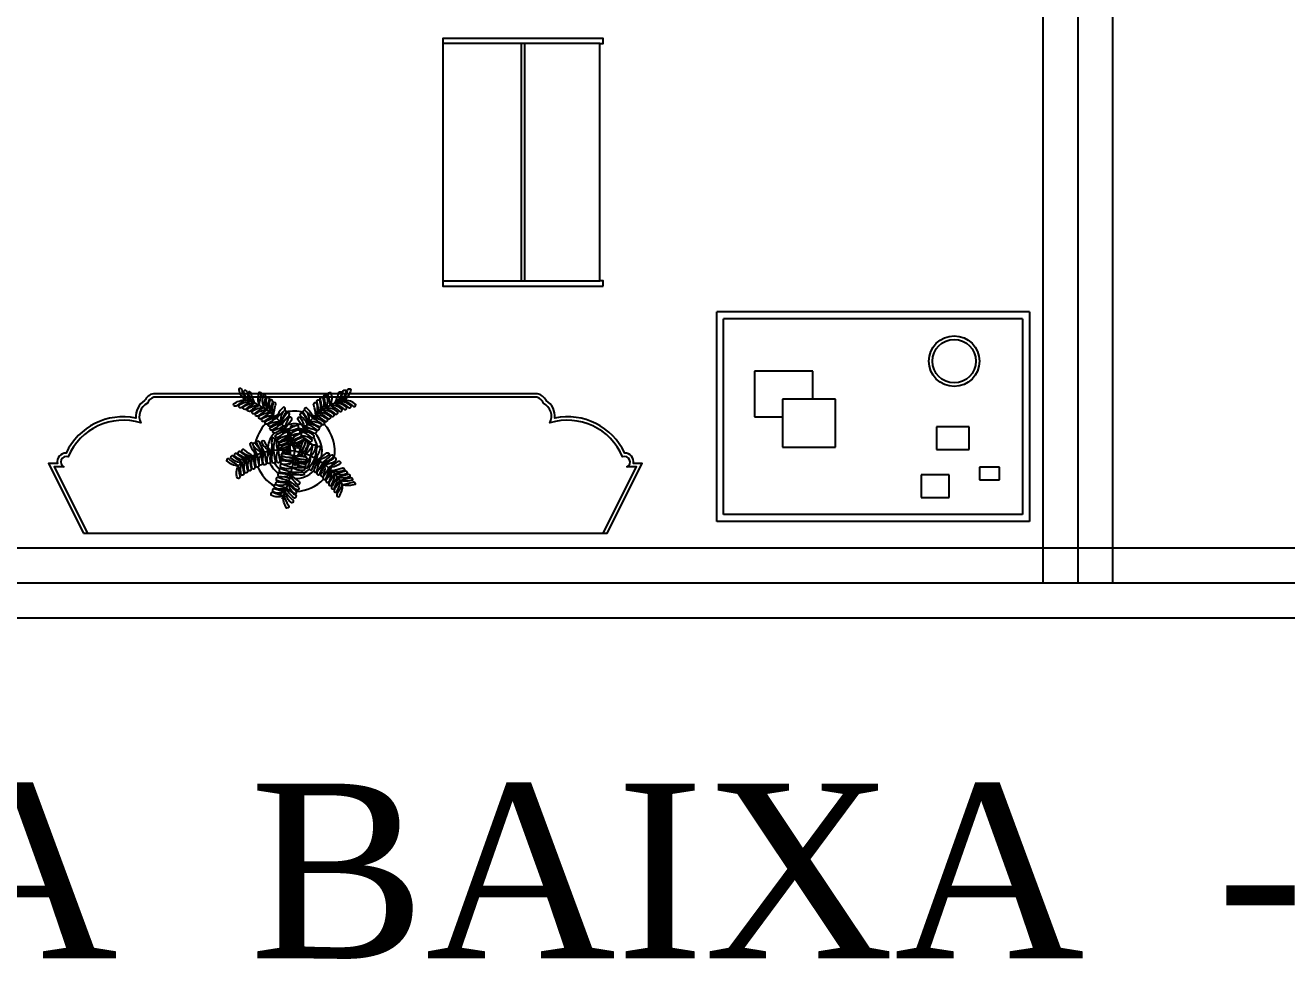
# Model space of a CAD drawing. Extents: x 220.6 to 320.1, y 139.4 to 202.4.
# Drawn here: x 229.448 to 233.061, y 172.025 to 174.705 of the extents above; entities that cross this region are included whole.
import ezdxf

# ---------------------------------------------------------------- set-up
doc = ezdxf.new("R2010")
doc.units = 0
doc.layers.get('0').update_dxf_attribs({"linetype": 'CONTINUOUS'})
for name, color, linetype in [('DIVISORIA', 5, 'CONTINUOUS'), ('Layer1', 252, 'CONTINUOUS'), ('MOBIL', 7, 'CONTINUOUS'), ('MOBIL-I', 251, 'CONTINUOUS'), ('VEGET', 64, 'CONTINUOUS'), ('VEGET_I', 62, 'CONTINUOUS')]:
    doc.layers.add(name, color=color, linetype=linetype)
doc.styles.add('STYLE2', font='times.ttf', dxfattribs={"height": 0.15})

# ---------------------------------------------------------------- blocks, each defined once
blk = doc.blocks.new('M_impres')
at = {"layer": 'MOBIL'}
for points in [[(0, -0.46), (0.015, -0.46), (0.015, -0.45), (0.695, -0.45), (0.695, -0.46), (0.71, -0.46), (0.71, 0), (0, 0)], [(0.695, -0.235), (0.695, -0.225), (0.015, -0.225), (0.015, -0.235)]]:
    blk.add_lwpolyline(points, close=True, dxfattribs=at)
at = {"layer": 'MOBIL-I'}
for p, q in [((0.015, 0), (0.015, -0.225)), ((0.695, -0.225), (0.695, 0)), ((0.015, -0.235), (0.015, -0.45)), ((0.695, -0.45), (0.695, -0.235))]:
    blk.add_line(p, q, dxfattribs=at)
blk = doc.blocks.new('Mes_cen1')
at = {"layer": 'MOBIL'}
for p, q in [((-0.448, -0.6), (-0.448, 0)), ((-0.448, 0), (0.448, 0)), ((0.448, 0), (0.448, -0.6)), ((-0.448, -0.6), (0.448, -0.6))]:
    blk.add_line(p, q, dxfattribs=at)
at = {"layer": 'MOBIL-I'}
for p, q in [((-0.428, -0.5801), (-0.428, -0.02)), ((-0.428, -0.02), (0.428, -0.02)), ((0.428, -0.02), (0.428, -0.5801)), ((-0.2178, -0.0686), (-0.2178, -0.1337)), ((-0.1382, -0.0686), (-0.2178, -0.0686)), ((-0.1382, -0.1337), (-0.1382, -0.0686)), ((-0.3625, -0.1192), (-0.3625, -0.1554)), ((-0.3046, -0.1192), (-0.3625, -0.1192)), ((-0.3046, -0.1554), (-0.3046, -0.1192)), ((-0.2178, -0.1337), (-0.1382, -0.1337)), ((-0.3625, -0.1554), (-0.3046, -0.1554)), ((-0.1816, -0.206), (-0.2757, -0.206)), ((-0.2757, -0.206), (-0.2757, -0.2711)), ((-0.1816, -0.2711), (-0.1816, -0.206)), ((0.1078, -0.2132), (0.1078, -0.3506)), ((0.2598, -0.2132), (0.1078, -0.2132)), ((0.2598, -0.3506), (0.2598, -0.2132)), ((-0.2757, -0.2711), (-0.1816, -0.2711)), ((0.3394, -0.3), (0.2598, -0.3)), ((0.3394, -0.4302), (0.3394, -0.3)), ((0.1078, -0.3506), (0.2598, -0.3506)), ((0.173, -0.3506), (0.173, -0.4302)), ((0.173, -0.4302), (0.3394, -0.4302)), ((-0.428, -0.5801), (0.428, -0.5801))]:
    blk.add_line(p, q, dxfattribs=at)
for radius in [0.0724, 0.0624]:
    blk.add_circle((-0.2323, -0.4591), radius, dxfattribs=at)
blk = doc.blocks.new('Console')
at = {"layer": 'MOBIL'}
blk.add_lwpolyline([(0.75, 0), (0.15, 0), (-0.15, 0), (-0.75, 0), (-0.85, -0.2), (-0.825, -0.2, 0.457537), (-0.8, -0.23, 0.346018), (-0.6, -0.33, 0.288493), (-0.575, -0.38, 0.222847), (-0.55, -0.4), (-0.15, -0.4), (0.15, -0.4), (0.55, -0.4, 0.222847), (0.575, -0.38, 0.288493), (0.6, -0.33, 0.346018), (0.8, -0.23, 0.457537), (0.825, -0.2), (0.85, -0.2)], format="xyb", close=True, dxfattribs=at)
at = {"layer": 'MOBIL-I'}
blk.add_lwpolyline([(-0.7388, 0), (-0.8338, -0.19), (-0.8065, -0.19, 0.954083), (-0.794, -0.219, 0.386228), (-0.5857, -0.316, 0.412227), (-0.5672, -0.3729, 0.239884), (-0.5487, -0.39), (0.5487, -0.39, 0.239884), (0.5672, -0.3729, 0.412227), (0.5857, -0.316, 0.386228), (0.794, -0.219, 0.954083), (0.8065, -0.19), (0.8338, -0.19), (0.7388, 0)], format="xyb", dxfattribs=at)
blk = doc.blocks.new('Veget-07')
at = {"layer": 'VEGET'}
for points in [[(-0.1408, 0.1467, 0.044205), (-0.1656, 0.1309, -0.765812), (-0.1751, 0.1346, -0.192696)], [(-0.1408, 0.1467, -0.044205), (-0.1507, 0.1744, 0.765812), (-0.1604, 0.1773, 0.192696)], [(-0.1144, 0.1374, -0.044205), (-0.1243, 0.1651, 0.765812), (-0.1341, 0.168, 0.192696)], [(-0.1014, 0.1321, -0.044205), (-0.0959, 0.161, 0.765812), (-0.1027, 0.1684, 0.192696)], [(-0.0886, 0.1251, -0.044205), (-0.0831, 0.154, 0.765812), (-0.0899, 0.1614, 0.192696)], [(-0.0789, 0.1181, -0.044205), (-0.0733, 0.147, 0.765812), (-0.0802, 0.1544, 0.192696)], [(-0.0693, 0.1108, -0.044205), (-0.0637, 0.1397, 0.765812), (-0.0706, 0.1471, 0.192696)], [(0.0696, 0.1106, 0.044205), (0.0641, 0.1395, -0.765812), (0.071, 0.1469, -0.192696)], [(0.0793, 0.1178, 0.044205), (0.0738, 0.1467, -0.765812), (0.0807, 0.1541, -0.192696)], [(0.0896, 0.1245, 0.044205), (0.0841, 0.1534, -0.765812), (0.091, 0.1608, -0.192696)], [(0.1018, 0.1318, 0.044205), (0.0963, 0.1607, -0.765812), (0.1032, 0.1682, -0.192696)], [(0.1154, 0.1376, 0.044205), (0.1254, 0.1653, -0.765812), (0.1351, 0.1681, -0.192696)], [(0.1276, 0.1422, 0.044205), (0.1377, 0.1699, -0.765812), (0.1474, 0.1728, -0.192696)], [(0.1412, 0.1463, 0.044205), (0.1512, 0.174, -0.765812), (0.1609, 0.1769, -0.192696)], [(0.1412, 0.1463, -0.044205), (0.166, 0.1305, 0.765812), (0.1754, 0.1341, 0.192696)], [(-0.1142, 0.1379, 0.044205), (-0.1391, 0.1221, -0.765812), (-0.1485, 0.1257, -0.192696)], [(-0.1014, 0.1321, 0.044205), (-0.1263, 0.1163, -0.765812), (-0.1357, 0.1199, -0.192696)], [(-0.0886, 0.1251, 0.044205), (-0.1135, 0.1093, -0.765812), (-0.1229, 0.1129, -0.192696)], [(-0.0789, 0.1181, 0.044205), (-0.1037, 0.1023, -0.765812), (-0.1132, 0.1059, -0.192696)], [(-0.0603, 0.1032, -0.044205), (-0.0548, 0.1321, 0.765812), (-0.0616, 0.1395, 0.192696)], [(0.0606, 0.103, 0.044205), (0.0551, 0.1319, -0.765812), (0.062, 0.1394, -0.192696)], [(0.0793, 0.1178, -0.044205), (0.1041, 0.1019, 0.765812), (0.1136, 0.1056, 0.192696)], [(0.0896, 0.1245, -0.044205), (0.1144, 0.1086, 0.765812), (0.1239, 0.1123, 0.192696)], [(0.1018, 0.1318, -0.044205), (0.1266, 0.116, 0.765812), (0.1361, 0.1196, 0.192696)], [(0.1154, 0.1376, -0.044205), (0.1402, 0.1217, 0.765812), (0.1496, 0.1254, 0.192696)], [(0.1276, 0.1422, -0.044205), (0.1524, 0.1264, 0.765812), (0.1619, 0.13, 0.192696)], [(-0.0603, 0.1032, 0.044205), (-0.0852, 0.0874, -0.765812), (-0.0946, 0.091, -0.192696)], [(0.0606, 0.103, -0.044205), (0.0854, 0.0872, 0.765812), (0.0949, 0.0908, 0.192696)], [(-0.1187, -0.0138, -0.044205), (-0.143, 0.0029, 0.765812), (-0.1526, -0.0005, 0.192696)], [(-0.1616, -0.0407, -0.044205), (-0.1859, -0.024, 0.765812), (-0.1954, -0.0274, 0.192696)], [(-0.15, -0.0319, -0.044205), (-0.1743, -0.0153, 0.765812), (-0.1839, -0.0186, 0.192696)], [(-0.1398, -0.025, -0.044205), (-0.164, -0.0084, 0.765812), (-0.1736, -0.0117, 0.192696)], [(-0.1292, -0.0192, -0.044205), (-0.1535, -0.0025, 0.765812), (-0.1631, -0.0058, 0.192696)], [(-0.15, -0.0319, 0.044205), (-0.1455, -0.061, -0.765812), (-0.1526, -0.0682, -0.192696)], [(-0.1398, -0.025, 0.044205), (-0.1352, -0.0541, -0.765812), (-0.1424, -0.0613, -0.192696)], [(-0.1187, -0.0138, 0.044205), (-0.1142, -0.0429, -0.765812), (-0.1213, -0.0501, -0.192696)], [(-0.1616, -0.0407, 0.044205), (-0.1571, -0.0698, -0.765812), (-0.1642, -0.077, -0.192696)], [(0.106, -0.0552, -0.044205), (0.0914, -0.0808, 0.765812), (0.0955, -0.0901, 0.192696)], [(0.106, -0.0552, 0.044205), (0.1346, -0.0483, -0.765812), (0.1424, -0.0548, -0.192696)], [(0.1139, -0.064, 0.044205), (0.1425, -0.0571, -0.765812), (0.1503, -0.0636, -0.192696)], [(0.1216, -0.0733, 0.044205), (0.1502, -0.0663, -0.765812), (0.158, -0.0729, -0.192696)], [(-0.0274, -0.1167, -0.044205), (-0.0556, -0.1083, 0.765812), (-0.0637, -0.1144, 0.192696)], [(0.1216, -0.0733, -0.044205), (0.107, -0.0988, 0.765812), (0.1111, -0.1081, 0.192696)], [(0.1291, -0.0827, -0.044205), (0.1145, -0.1082, 0.765812), (0.1186, -0.1175, 0.192696)], [(0.1367, -0.0951, -0.044205), (0.1221, -0.1207, 0.765812), (0.1262, -0.13, 0.192696)], [(0.1291, -0.0827, 0.044205), (0.1577, -0.0758, -0.765812), (0.1655, -0.0823, -0.192696)], [(0.1367, -0.0951, 0.044205), (0.1653, -0.0882, -0.765812), (0.1731, -0.0947, -0.192696)], [(-0.0317, -0.1274, -0.044205), (-0.0599, -0.119, 0.765812), (-0.068, -0.1252, 0.192696)], [(-0.0317, -0.1274, 0.044205), (-0.0184, -0.1537, -0.765812), (-0.023, -0.1628, -0.192696)], [(-0.0274, -0.1167, 0.044205), (-0.0069, -0.1378, -0.765812), (-0.0086, -0.1478, -0.192696)]]:
    blk.add_lwpolyline(points, format="xyb", close=True, dxfattribs=at)
for points in [[(-0.1272, 0.1425, -0.041958), (-0.1365, 0.1688, 0.765812), (-0.1463, 0.1717, 0.173473), (-0.1295, 0.1433, -0.044205)], [(-0.1264, 0.1423, 0.04372), (-0.151, 0.1266, -0.765812), (-0.1604, 0.1303, -0.188525), (-0.1269, 0.1425, 0.044205)], [(-0.0691, 0.1106, 0.043736), (-0.0937, 0.095, -0.765812), (-0.1031, 0.0986, -0.190158), (-0.0693, 0.1108, 0.044205)], [(-0.0279, 0.1181, 0.561777), (-0.0317, 0.1262, 0.142414), (-0.0482, 0.1044, -0.044205)], [(-0.0388, 0.1083, -0.009373), (-0.0342, 0.1126, 0.765812)], [(-0.0342, 0.1126, 0.019255), (-0.036, 0.1092, -0.044205)], [(-0.0243, 0.1124, 0.362814), (-0.0279, 0.1181, 0.192696)], [(0.0246, 0.1123, -0.38977), (0.0287, 0.1182, -0.192696)], [(0.0397, 0.1079, 0.017186), (0.0312, 0.1157, -0.765812), (0.0329, 0.1257, -0.142118), (0.0493, 0.1039, 0.044205)], [(0.0342, 0.1131, -0.023028), (0.0363, 0.1091, 0.044205)], [(0.0694, 0.1104, -0.043736), (0.0939, 0.0947, 0.765812), (0.1034, 0.0983, 0.190158), (0.0696, 0.1106, -0.044205)], [(-0.0836, 0.0789, -0.217014), (-0.085, 0.083, -0.101631), (-0.0679, 0.0928, 0.044205)], [(0.0844, 0.0781, 0.231781), (0.086, 0.0824, 0.103844), (0.0685, 0.0923, -0.044205)], [(-0.1194, 0.0217, 0.561777), (-0.1284, 0.0214, 0.142414), (-0.115, -0.0024, -0.044205)], [(-0.1127, 0.0227, 0.362814), (-0.1194, 0.0217, 0.192696)], [(-0.1147, 0.0078, -0.009373), (-0.1169, 0.0137, 0.765812)], [(-0.1169, 0.0137, 0.019255), (-0.1145, 0.0107, -0.044205)], [(-0.129, -0.0191, 0.043736), (-0.1245, -0.0478, -0.765812), (-0.1316, -0.055, -0.190158), (-0.1292, -0.0192, 0.044205)], [(-0.1058, -0.0451, -0.217014), (-0.1101, -0.0447, -0.101631), (-0.1122, -0.0251, 0.044205)], [(0.1077, -0.0404, 0.026609), (0.1223, -0.0304, -0.765812), (0.1317, -0.034, -0.150529), (0.1055, -0.0459, 0.044205)], [(0.1108, -0.0308, 0.019255), (0.114, -0.0289, 0.293091), (0.1193, -0.0223, 0.362814), (0.1134, -0.019, -0.044205)], [(0.0828, -0.0799, 0.217014), (0.0869, -0.081, 0.101631), (0.0959, -0.0635, -0.044205)], [(0.1137, -0.0638, -0.043736), (0.0992, -0.0891, 0.765812), (0.1033, -0.0984, 0.190158), (0.1139, -0.064, -0.044205)], [(-0.0588, -0.0988, 0.217014), (-0.059, -0.1032, 0.101631), (-0.0399, -0.1079, -0.044205)], [(-0.0126, -0.1143, 0.024087), (0.0003, -0.1238, -0.765812), (-0.0001, -0.1339, -0.148112), (-0.0196, -0.1133, 0.044205)], [(-0.0071, -0.1148, 0.019679), (-0.0044, -0.1176, 0.099242), (0.0009, -0.1212, 0.051682), (0.0032, -0.1212, 0.352205), (0.0051, -0.1149)]]:
    blk.add_lwpolyline(points, format="xyb", dxfattribs=at)
for centre, radius, start, end in [((-0.1911, -0.0425), 0.1958, 63.1009, 75.0922), ((0.191, -0.043), 0.1958, 104.7555, 131.7692), ((-0.1911, -0.0425), 0.1958, 58.8729, 62.905), ((-0.1911, -0.0425), 0.1958, 46.6924, 58.6581), ((0, 0), 0.115, 108.2342, 109.707), ((0, 0), 0.115, 77.6308, 102.2169), ((0, 0), 0.115, 69.8303, 71.6135), ((0, 0), 0.115, 136.6656, 168.6318), ((0, 0), 0.115, 114.7863, 126.1966), ((0, 0), 0.115, 53.4154, 64.6385), ((0, 0), 0.115, 350.4694, 42.7576), ((0, 0), 0.115, 174.6491, 176.1219), ((-0.0375, -0.1922), 0.1958, 125.073, 129.3199), ((-0.0375, -0.1922), 0.1958, 121.5087, 125.073), ((-0.0375, -0.1922), 0.1958, 114.5353, 121.4728), ((-0.0375, -0.1922), 0.1958, 113.1073, 114.4934), ((0, 0), 0.115, 181.2012, 192.6115), ((0, 0), 0.115, 339.4148, 344.4521), ((0, 0), 0.115, 203.0804, 239.2373), ((0, 0), 0.115, 326.4898, 336.4965), ((-0.0335, -0.1929), 0.1958, 37.6284, 47.9869), ((0, 0), 0.115, 249.7063, 260.1911), ((0, 0), 0.115, 272.5639, 316.0208), ((-0.0335, -0.1929), 0.1958, 34.0282, 37.5925), ((-0.0335, -0.1929), 0.1958, 29.7814, 33.8134), ((-0.4286, 0.039), 0.4304, 335.816, 339.4466), ((0, 0), 0.115, 263.6853, 266.4814)]:
    blk.add_arc(centre, radius, start, end, dxfattribs=at)
at = {"layer": 'VEGET_I'}
for points in [[(-0.036, 0.1092, 0.136656), (-0.0404, 0.0833, -0.044205)], [(-0.0404, 0.0833, -0.044205), (-0.0262, 0.1091, 0.186519), (-0.0243, 0.1124, 0.192696)], [(-0.0342, 0.1126, -0.008239), (-0.0301, 0.1162, 0.14266), (-0.0279, 0.1181, 0.192696)], [(0.0407, 0.0832, 0.044205), (0.0265, 0.109, -0.186519), (0.0246, 0.1123, -0.192696)], [(0.0363, 0.1091, -0.136656), (0.0407, 0.0832, 0.044205)], [(-0.0507, 0.0952, 0.044205), (-0.0756, 0.0794, -0.47059), (-0.0836, 0.0789, -0.101631)], [(-0.0679, 0.0928, -0.089316), (-0.0507, 0.0952, 0.044205)], [(-0.0507, 0.0952, -0.026571), (-0.0388, 0.1083, 0.765812)], [(-0.0482, 0.1044, 0.048939), (-0.0507, 0.0952, -0.044205)], [(-0.0222, 0.0566, -0.043212), (0.0055, 0.0642, 0.765812), (0.0091, 0.0737, 0.189039), (-0.0224, 0.0568, -0.044205)], [(-0.0105, 0.067, -0.375335), (-0.0089, 0.0737, -0.047205), (0.0001, 0.0717, 0.044205)], [(0.0518, 0.0946, 0.026999), (0.0397, 0.1079, -0.765812)], [(0.0493, 0.1039, -0.049229), (0.0518, 0.0946, 0.044205)], [(0.0685, 0.0923, 0.087109), (0.0518, 0.0946, -0.044205)], [(0.0518, 0.0946, -0.044205), (0.0766, 0.0788, 0.45353), (0.0844, 0.0781, 0.192696)], [(-0.0607, 0.0022, -0.043212), (-0.0566, 0.0307, 0.765812), (-0.0639, 0.0378, 0.189039), (-0.0611, 0.0022, -0.044205)], [(-0.0222, 0.0566, 0.043212), (-0.0465, 0.0411, -0.765812), (-0.0559, 0.0447, -0.188559), (-0.0224, 0.0569, 0.044205)], [(-0.0443, 0.0367, 0.310051), (-0.0503, 0.0371, 0.178223), (-0.0483, 0.0033, -0.044205)], [(-0.0255, 0.0391, 0.026809), (-0.0402, 0.029, -0.765812), (-0.0496, 0.0326, -0.190001), (-0.0159, 0.0448, 0.044205)], [(-0.0268, 0.0348, -0.000915), (-0.0273, 0.0351, -0.304303), (-0.0281, 0.0374, -0.228818)], [(-0.0206, 0.0307, 0.012353), (-0.0211, 0.0391, 0.702056), (-0.0252, 0.0397, 0.056992), (-0.0277, 0.03, 0.055396)], [(-0.0255, 0.039, -0.000303), (-0.0255, 0.039, -0.055396)], [(-0.0157, 0.0445, 0.011778), (-0.0226, 0.0408, -0.765812)], [(-0.0211, 0.0385, -0.017637), (-0.0181, 0.0379, -0.055396)], [(-0.0194, 0.0448, -0.367712), (-0.0166, 0.051, -0.023207), (-0.0123, 0.0494, 0.044205)], [(-0.0124, 0.0303, 0.014432), (-0.013, 0.0401, 0.702056), (-0.0171, 0.0407, 0.058247), (-0.0196, 0.0308, 0.055396)], [(-0.0165, 0.0414, -0.128217), (-0.0185, 0.0431, -0.023207)], [(-0.0157, 0.0444, -0.040373), (0.0103, 0.0514, 0.765812), (0.0139, 0.0609, 0.178223), (-0.0163, 0.0456, -0.044205)], [(-0.0098, 0.0514, 0.000464), (-0.0101, 0.0515, -0.582651), (-0.0154, 0.0589, -0.07346)], [(-0.0052, 0.0369, 0.012832), (-0.0131, 0.0403, -0.213964)], [(-0.0127, 0.0362, -0.031165), (-0.0077, 0.0339, -0.055396)], [(-0.0105, 0.0604, -0.056536), (0.0001, 0.0572, 0.044205)], [(-0.0091, 0.0295, -0.039819), (0.0149, 0.0409, 0.765812), (0.0167, 0.0509, 0.173659), (-0.0097, 0.0311, -0.044205)], [(-0.0075, 0.0471, -0.046951), (0.0001, 0.042, 0.044205)], [(-0.0059, 0.0211, 0.053322), (0.0274, 0.035, 0.702056), (0.0263, 0.039, 0.218681), (-0.0063, 0.022, 0.055396)], [(0.0106, 0.0604, 0.016318), (0.0001, 0.0631, -0.765812)], [(0.0077, 0.0471, 0.011816), (0.0001, 0.0492, -0.765812)], [(0.0053, 0.0369, -0.020159), (0.0078, 0.0339, 0.044205)], [(0.01, 0.0514, -0.016225), (0.0124, 0.0494, 0.044205)], [(0.0107, 0.0669, -0.080461), (0.0226, 0.0568, 0.044205)], [(0.0224, 0.0565, 0.010847), (0.0156, 0.0589, -0.765812)], [(0.0186, 0.043, -0.012099), (0.0256, 0.039, 0.765812)], [(0.0282, 0.0373, -0.022047), (0.0403, 0.0289, 0.765812), (0.0497, 0.0325, 0.171463), (0.0195, 0.0447, -0.044205)], [(0.0224, 0.0565, -0.043212), (0.0466, 0.0409, 0.765812), (0.0561, 0.0446, 0.188559), (0.0226, 0.0568, -0.044205)], [(-0.1169, 0.0137, -0.008239), (-0.1186, 0.0189, 0.14266), (-0.1194, 0.0217, 0.192696)], [(-0.1075, -0.0084, -0.026571), (-0.1147, 0.0078, 0.765812)], [(-0.1145, 0.0107, 0.136656), (-0.0926, -0.0037, -0.044205)], [(-0.0926, -0.0037, -0.044205), (-0.1105, 0.0197, 0.186519), (-0.1127, 0.0227, 0.192696)], [(-0.0607, 0.0022, 0.043212), (-0.0562, -0.0262, -0.765812), (-0.0634, -0.0334, -0.188812), (-0.0611, 0.0022, 0.044205)], [(-0.0471, 0.0034, 0.043533), (-0.0426, -0.0252, -0.765812), (-0.0498, -0.0324, -0.190001), (-0.0474, 0.0034, 0.044205)], [(-0.047, 0.0034, -0.035554), (-0.0437, 0.0269, 0.765812)], [(-0.009, 0.0293, 0.042968), (-0.0355, 0.0185, -0.765812), (-0.0441, 0.0238, -0.187469), (-0.0092, 0.0298, 0.044205)], [(-0.006, 0.0212, -0.054708), (-0.0395, 0.0053, -0.702056), (-0.0417, 0.0088, -0.225817), (-0.0061, 0.0215, -0.055396)], [(-0.0403, 0.0289, 0.01476), (-0.0401, 0.026, -0.044205)], [(-0.0385, 0.0171, 0.023461), (-0.0371, 0.0128, -0.044205)], [(-0.0369, -0.0078, -0.065659), (-0.0309, 0.0035, 0.044205)], [(-0.0345, 0.0071, 0.020897), (-0.0324, 0.0036, -0.044205)], [(-0.0316, 0.0291, -0.001358), (-0.0316, 0.03, 0.23858), (-0.0322, 0.0347, 0.192696)], [(-0.0316, 0.0163, -0.006135), (-0.0317, 0.0204, 0.23858)], [(-0.0305, 0.0035, 0.017363), (-0.0313, -0.008, -0.091156)], [(-0.0307, 0.0035, -0.007355), (-0.0312, 0.0084, 0.23858)], [(-0.027, 0.0336, 0.55151), (-0.0304, 0.032, 0.014416), (-0.0303, 0.0294, 0.055396)], [(-0.028, 0.0221, 0.022251), (-0.0277, 0.0182, 0.055396)], [(-0.0266, -0.0085, -0.070796), (-0.0221, 0.003, -0.055396)], [(-0.0259, 0.0106, 0.046881), (-0.0227, 0.0031, 0.055396)], [(-0.0218, 0.003, -0.018247), (-0.0205, -0.0093, -0.702056)], [(-0.0217, 0.003, 0.014868), (-0.0208, 0.013, 0.702056)], [(-0.0189, 0.0308, -0.002748), (-0.0206, 0.0316, -0.304303)], [(-0.0205, 0.0206, 0.006974), (-0.0204, 0.0253, 0.702056)], [(-0.0199, 0.0255, 0.027174), (-0.0197, 0.0207, 0.055396)], [(-0.0186, 0.0141, 0.071588), (-0.0137, 0.0026, 0.055396)], [(-0.0185, -0.0096, -0.075119), (-0.0137, 0.0026, -0.055396)], [(-0.0137, 0.0026, 0.021865), (-0.0125, 0.0174, 0.702056)], [(-0.0137, 0.0026, -0.019771), (-0.0123, -0.0108, -0.702056)], [(-0.0042, 0.0245, -0.0139), (-0.013, 0.028, -0.304303)], [(-0.0123, 0.0217, 0.009673), (-0.0123, 0.0282, 0.702056)], [(-0.0123, 0.0271, -0.045164), (-0.0057, 0.0228, -0.055396)], [(0.0032, 0.0136, -0.02164), (-0.0108, 0.0183, -0.702056)], [(-0.0046, 0.032, -0.032659), (0, 0.0286, -0.055396)], [(-0.0042, 0.0216, -0.061935), (0.0032, 0.0136, -0.055396)], [(0.0046, 0.032, 0.007775), (0, 0.0344, -0.765812)], [(0.006, 0.021, -0.009219), (0, 0.023, -0.304303)], [(0.0181, 0.0127, 0.085919), (0.0032, 0.0136, 0.055396)], [(0.0032, 0.0136, 0.021874), (0.0161, 0.0063, 0.702056)], [(0.0043, 0.0245, -0.018209), (0.0063, 0.022, -0.055396)], [(0.006, 0.0212, 0.021253), (0.0186, 0.0141, 0.702056)], [(0.021, 0.0204, 0.085162), (0.0061, 0.0215, 0.055396)], [(0.0131, 0.028, -0.015304), (0.0226, 0.0244, 0.765812)], [(0.0253, 0.0303, 0.031921), (0.019, 0.0307, -0.044205)], [(0.0205, 0.0041, 0.004757), (0.0234, 0.0028, 0.702056)], [(0.0213, -0.0049, -0.053322), (0.0337, 0.029, -0.702056), (0.0377, 0.0281, -0.218681), (0.0223, -0.0052, -0.055396)], [(0.0258, 0.0101, 0.005884), (0.0248, 0.0105, 0.055396)], [(0.0251, 0.011, 0.001397), (0.026, 0.0106, 0.702056)], [(0.0281, 0.0008, 0.0079), (0.0331, -0.0012, 0.702056)], [(0.0287, 0.0177, 0.003136), (0.0282, 0.0179, 0.055396)], [(0.0292, 0.0215, -0.001443), (0.0301, 0.0211, 0.765812)], [(0.0299, -0.0077, 0.039819), (0.0402, 0.0168, -0.765812), (0.0501, 0.0191, -0.173659), (0.0316, -0.0082, 0.044205)], [(0.0335, 0.0285, 0.016253), (0.0304, 0.0294, -0.044205)], [(0.0355, 0.0042, 0.023932), (0.0321, 0.0067, 0.055396)], [(0.0327, 0.0077, 0.00583), (0.0364, 0.0063, 0.702056)], [(0.0384, 0.0116, 0.021846), (0.0353, 0.0139, 0.055396)], [(0.0365, 0.0177, 0.188259), (0.0402, 0.0171, 0.037112)], [(0.0444, 0.0217, 0.095136), (0.0442, 0.0237, 0.037112), (0.0377, 0.027, -0.044205)], [(0.0451, -0.0136, 0.040373), (0.0509, 0.0127, -0.765812), (0.0602, 0.0167, -0.178223), (0.0463, -0.0141, 0.044205)], [(0.0575, -0.0196, 0.043212), (0.0639, 0.0085, -0.765812), (0.0732, 0.0126, -0.189039), (0.0578, -0.0197, 0.044205)], [(-0.115, -0.0024, 0.048939), (-0.1075, -0.0084, -0.044205)], [(-0.1122, -0.0251, -0.089316), (-0.1075, -0.0084, 0.044205)], [(-0.1075, -0.0084, 0.044205), (-0.103, -0.0375, -0.47059), (-0.1058, -0.0451, -0.101631)], [(-0.0397, -0.0288, -0.091774), (-0.038, -0.0111, 0.044205)], [(-0.0025, -0.0213, 0.050837), (-0.0365, -0.0159, 0.702056), (-0.0377, -0.0198, 0.208079), (-0.0028, -0.0233, 0.055396)], [(-0.0014, -0.0134, 0.052104), (-0.0363, -0.0077, 0.702056), (-0.0374, -0.0117, 0.213937), (-0.0016, -0.0148, 0.055396)], [(-0.0315, -0.0144, 0.002726), (-0.0315, -0.0162, -0.091156)], [(-0.0313, -0.0228, 0.003527), (-0.0312, -0.0251, -0.132351), (-0.031, -0.0278, -0.192696)], [(-0.0277, -0.0166, -0.005382), (-0.0277, -0.0157, -0.055396)], [(-0.0266, -0.0286, -0.026563), (-0.0274, -0.024, -0.055396)], [(-0.0202, -0.0253, -0.005553), (-0.0203, -0.029, -0.702056)], [(-0.0202, -0.017, -0.000824), (-0.0201, -0.0176, -0.702056)], [(-0.0196, -0.0177, -0.003383), (-0.0196, -0.0171, -0.055396)], [(-0.0184, -0.0296, -0.024989), (-0.0192, -0.0253, -0.055396)], [(-0.0125, -0.0342, -0.873192), (-0.0166, -0.0354, -0.228818)], [(-0.012, -0.0252, -0.007299), (-0.0122, -0.0302, -0.702056)], [(-0.012, -0.0171, -0.002951), (-0.012, -0.0191, -0.702056)], [(-0.0039, -0.0305, 0.044205), (0.0251, -0.0357, -0.765812), (0.0296, -0.0448, -0.192696), (-0.0039, -0.0305, 0.044205)], [(-0.0016, -0.0148, 0.126868), (0.0315, -0.0234, 0.706395), (0.0352, -0.0184, 0.085319), (0.034, -0.0178, 0.054345), (-0.0014, -0.0134)], [(0.0001, -0.0341, 0.004581), (-0.0008, -0.0371, 0.702056), (0.0028, -0.0391, 0.014424), (0.0044, -0.0372, 0.055396)], [(0.0032, -0.0251, 0.010447), (0.0009, -0.0318, 0.702056)], [(0.0059, -0.0184, 0.004912), (0.0046, -0.0215, 0.702056)], [(0.0074, -0.0332, 0.031025), (0.01, -0.0284, 0.055396)], [(0.0137, -0.0025, 0.018633), (0.008, -0.0138, 0.702056)], [(0.0106, -0.0286, 0.007534), (0.0089, -0.0335, 0.702056)], [(0.0125, -0.022, 0.007476), (0.0128, -0.0208, 0.055396)], [(0.0136, -0.0211, 0.001673), (0.0132, -0.0221, 0.702056)], [(0.014, -0.0145, 0.068831), (0.0137, -0.0025, 0.055396)], [(0.0157, -0.0346, 0.027613), (0.018, -0.0303, 0.055396)], [(0.0214, -0.005, 0.016154), (0.0164, -0.0147, 0.702056)], [(0.0218, -0.0308, -0.006227), (0.0202, -0.0346, 0.033373), (0.0197, -0.0351, 0.192696)], [(0.0207, -0.023, 0.002758), (0.0208, -0.0225, 0.055396)], [(0.0221, -0.0154, 0.058916), (0.0217, -0.0051, 0.055396)], [(0.0249, -0.0231, -0.0009), (0.0247, -0.0236, 0.009168)], [(0.0297, -0.0076, -0.013341), (0.0272, -0.0161, 0.009168)], [(0.0288, -0.0363, 0.030936), (0.0305, -0.0305, -0.044205)], [(0.0292, -0.0448, 0.352236), (0.0349, -0.0481, 0.190001), (0.0455, -0.0137, -0.044205)], [(0.0316, -0.0169, 0.047452), (0.0302, -0.0078, -0.044205)], [(0.0452, -0.0136, -0.043303), (0.0309, -0.0387, 0.765812)], [(0.0314, -0.0249, 0.007699), (0.0315, -0.0234, -0.044205)], [(0.038, -0.0026, 0.312991), (0.0396, -0.0008, 0.052452)], [(0.0575, -0.0196, -0.043212), (0.0432, -0.0445, 0.765812), (0.0473, -0.0538, 0.188812), (0.0579, -0.0197, -0.044205)], [(0.1134, -0.019, 0.186519), (0.1102, -0.021, -0.044205), (0.0851, -0.0365, 0.136656), (0.1108, -0.0308, 0.293091)], [(-0.0097, -0.0596, -0.04223), (-0.0366, -0.0515, 0.765812), (-0.0447, -0.0576, 0.184614), (-0.0098, -0.0603, -0.044205)], [(-0.0068, -0.0463, -0.041957), (-0.0335, -0.0382, 0.765812), (-0.0416, -0.0444, 0.18367), (-0.0069, -0.0471, -0.044205)], [(-0.0068, -0.0463, 0.041957), (0.0212, -0.046, -0.765812), (0.0272, -0.0541, -0.183954), (-0.0069, -0.0471, 0.044205)], [(0.0072, -0.0388, 0.000531), (0.0071, -0.0392, 0.702056), (0.0107, -0.0412, 0.00358), (0.0111, -0.0407, 0.055396)], [(0.0975, -0.0462, -0.044205), (0.0828, -0.0718, 0.47059), (0.0828, -0.0799, 0.101631)], [(0.0959, -0.0635, 0.089316), (0.0975, -0.0462, -0.044205)], [(0.0975, -0.0462, 0.017575), (0.1077, -0.0404, -0.765812)], [(0.1055, -0.0459, -0.040978), (0.0975, -0.0462, 0.044205)], [(-0.0227, -0.1054, -0.044205), (-0.0509, -0.0971, 0.47059), (-0.0588, -0.0988, 0.192696)], [(-0.0399, -0.1079, 0.089316), (-0.0227, -0.1054, -0.044205)], [(-0.0227, -0.1054, 0.020097), (-0.0126, -0.1143, -0.765812)], [(-0.0196, -0.1133, -0.043346), (-0.0227, -0.1054, 0.044205)], [(-0.0184, -0.0912, 0.136225), (-0.0071, -0.1148, 0.131385)], [(-0.0184, -0.0912, 0.044205), (0.0024, -0.112, -0.19627), (0.0051, -0.1149, -0.192696)]]:
    blk.add_lwpolyline(points, format="xyb", dxfattribs=at)
for points in [[(-0.0365, 0.0781, -0.044205), (-0.0178, 0.1009, 0.765812), (-0.0203, 0.1107, 0.192696)], [(0.0367, 0.078, 0.044205), (0.0181, 0.1008, -0.765812), (0.0206, 0.1106, -0.192696)], [(-0.0404, 0.0833, 0.044205), (-0.0677, 0.0723, -0.765812), (-0.0764, 0.0776, -0.192696)], [(-0.0365, 0.0781, 0.044205), (-0.0613, 0.0623, -0.765812), (-0.0708, 0.066, -0.192696)], [(-0.0269, 0.0643, -0.044205), (-0.0104, 0.0887, 0.765812), (-0.0138, 0.0982, 0.192696)], [(0.027, 0.0642, 0.044205), (0.0106, 0.0886, -0.765812), (0.0141, 0.0982, -0.192696)], [(0.0367, 0.078, -0.044205), (0.0615, 0.0622, 0.765812), (0.071, 0.0658, 0.192696)], [(0.0407, 0.0832, -0.044205), (0.0679, 0.0721, 0.765812), (0.0766, 0.0774, 0.192696)], [(-0.0269, 0.0643, 0.044205), (-0.0542, 0.0532, -0.765812), (-0.0628, 0.0585, -0.192696)], [(0.027, 0.0642, -0.044205), (0.0543, 0.0531, 0.765812), (0.063, 0.0584, 0.192696)], [(-0.0862, -0.0022, -0.044205), (-0.0996, 0.024, 0.765812), (-0.1096, 0.0257, 0.192696)], [(-0.0696, 0.0011, -0.044205), (-0.0854, 0.0259, 0.765812), (-0.0955, 0.0266, 0.192696)], [(-0.0696, 0.0011, 0.044205), (-0.0704, -0.0284, -0.765812), (-0.0788, -0.0341, -0.192696)], [(0.0137, -0.0025, -0.055396), (0.0265, 0.0328, -0.702056), (0.0305, 0.0319, -0.228818)], [(-0.0926, -0.0037, 0.044205), (-0.0934, -0.0331, -0.765812), (-0.1017, -0.0389, -0.192696)], [(-0.0862, -0.0022, 0.044205), (-0.0817, -0.0313, -0.765812), (-0.0888, -0.0385, -0.192696)], [(-0.0039, -0.0305, -0.044205), (-0.0332, -0.0274, 0.765812), (-0.04, -0.0349, 0.192696)], [(-0.0025, -0.0213, -0.055396), (0.0348, -0.0256, -0.702056), (0.0348, -0.0297, -0.228818)], [(0.0654, -0.0238, -0.044205), (0.0557, -0.0516, 0.765812), (0.0614, -0.06, 0.192696)], [(0.0797, -0.0328, -0.044205), (0.0651, -0.0583, 0.765812), (0.0692, -0.0676, 0.192696)], [(0.0654, -0.0238, 0.044205), (0.0891, -0.0062, -0.765812), (0.0987, -0.0092, -0.192696)], [(0.0797, -0.0328, 0.044205), (0.1016, -0.0131, -0.765812), (0.1115, -0.0151, -0.192696)], [(-0.0116, -0.0667, -0.044205), (-0.0408, -0.0636, 0.765812), (-0.0477, -0.0711, 0.192696)], [(-0.0116, -0.0667, 0.044205), (0.011, -0.0857, -0.765812), (0.0103, -0.0958, -0.192696)], [(-0.0097, -0.0596, 0.044205), (0.0198, -0.0595, -0.765812), (0.0258, -0.0676, -0.192696)], [(0.0851, -0.0365, -0.044205), (0.0754, -0.0643, 0.765812), (0.0811, -0.0726, 0.192696)], [(-0.0184, -0.0912, -0.044205), (-0.0477, -0.088, 0.765812), (-0.0545, -0.0955, 0.192696)], [(-0.0163, -0.0846, -0.044205), (-0.0446, -0.0762, 0.765812), (-0.0527, -0.0823, 0.192696)], [(-0.0163, -0.0846, 0.044205), (0.0079, -0.1013, -0.765812), (0.0082, -0.1114, -0.192696)]]:
    blk.add_lwpolyline(points, format="xyb", close=True, dxfattribs=at)
for centre, radius, start, end in [((-0.1911, -0.0425), 0.1958, 44.6994, 46.6924), ((-0.1911, -0.0425), 0.1958, 40.0653, 44.5161), ((0, 0), 0.0784, 109.3908, 123.9064), ((-0.1911, -0.0425), 0.1958, 38.0316, 39.9316), ((-0.1911, -0.0425), 0.1958, 33.055, 37.9709), ((0, 0), 0.0784, 75.2084, 104.6393), ((0, 0), 0.0784, 55.9413, 70.4569), ((0.191, -0.043), 0.1958, 141.8768, 146.7928), ((0.191, -0.043), 0.1958, 139.9161, 141.8162), ((0.191, -0.043), 0.1958, 135.3317, 139.7824), ((0.191, -0.043), 0.1958, 131.7692, 135.3317), ((0, 0), 0.0784, 138.5722, 171.0542), ((0, 0), 0.0667, 143.4225, 147.7995), ((0, 0), 0.0667, 101.0018, 125.0642), ((-0.1911, -0.0425), 0.1958, 25.4706, 33.0329), ((-0.1911, -0.0425), 0.1958, 12.5407, 24.4388), ((0.191, -0.043), 0.1958, 154.7228, 156.278), ((0, 0), 0.0667, 54.7836, 78.846), ((0.191, -0.043), 0.1958, 146.8148, 151.7874), ((0, 0), 0.0667, 11.3017, 36.4252), ((0, 0), 0.0784, 348.047, 41.2755), ((-0.0375, -0.1922), 0.1958, 99.4698, 104.3858), ((0, 0), 0.0784, 175.8057, 190.3213), ((-0.0375, -0.1922), 0.1958, 78.9556, 99.4478), ((0, 0), 0.0667, 167.4166, 191.4791), ((0.191, -0.043), 0.1958, 163.2567, 167.307), ((0.191, -0.043), 0.1958, 159.4295, 163.1754), ((-0.0375, -0.1922), 0.1958, 111.1143, 113.1073), ((-0.0375, -0.1922), 0.1958, 106.4802, 110.9309), ((-0.0375, -0.1922), 0.1958, 104.4465, 106.3465), ((0, 0), 0.0784, 204.9871, 234.2697), ((0, 0), 0.0667, 209.8374, 230.1587), ((-0.4286, 0.039), 0.4304, 339.4466, 351.9444), ((-0.4286, 0.039), 0.4304, 351.9444, 352.8151), ((-0.4286, 0.039), 0.4304, 353.0137, 354.8012), ((-0.0335, -0.1929), 0.1958, 76.0953, 80.1456), ((-0.0335, -0.1929), 0.1958, 52.7547, 76.014), ((0, 0), 0.0667, 327.6222, 351.6846), ((0, 0), 0.0784, 328.7799, 343.2955), ((0, 0), 0.0667, 248.9366, 274.5396), ((0, 0), 0.0784, 270.9845, 314.1141), ((0, 0), 0.0667, 292.9877, 309.2638), ((-0.0335, -0.1929), 0.1958, 48.1703, 52.621), ((0, 0), 0.0784, 247.5154, 264.9768)]:
    blk.add_arc(centre, radius, start, end, dxfattribs=at)

msp = doc.modelspace()

# ---------------------------------------------------------------- linework, layer by layer
for p, q in [((232.3624, 178.0076), (232.3624, 173.1076)), ((232.5624, 177.0576), (232.5624, 173.1076)), ((226.5624, 173.2076), (236.4624, 173.2076)), ((226.3624, 173.0076), (236.4624, 173.0076))]:
    msp.add_line(p, q)
at = {"layer": 'DIVISORIA'}
for p, q in [((232.4624, 177.0576), (232.4624, 173.1076)), ((226.4624, 173.1076), (232.4624, 173.1076)), ((232.4624, 173.1076), (245.4624, 173.1076))]:
    msp.add_line(p, q, dxfattribs=at)

# ---------------------------------------------------------------- block references
at = {"layer": 'Layer1', "color": 252}
for name, p, rotation in [('M_impres', (230.6435, 173.9574), 90), ('Mes_cen1', (231.8763, 173.2835), 180), ('Console', (230.3648, 173.2495), 180)]:
    msp.add_blockref(name, p, dxfattribs=dict(at, rotation=rotation))
msp.add_blockref('Veget-07', (230.2196, 173.4844), dxfattribs=at)

# ---------------------------------------------------------------- texts
at = {"layer": 'Layer1', "color": 252, "style": 'STYLE2'}
msp.add_text('PLANTA  BAIXA  - EMPRESA DE TRANSPORTE ', height=0.5, dxfattribs=at).set_placement((226.7344, 172.0322))

doc.saveas('drawing.dxf')
